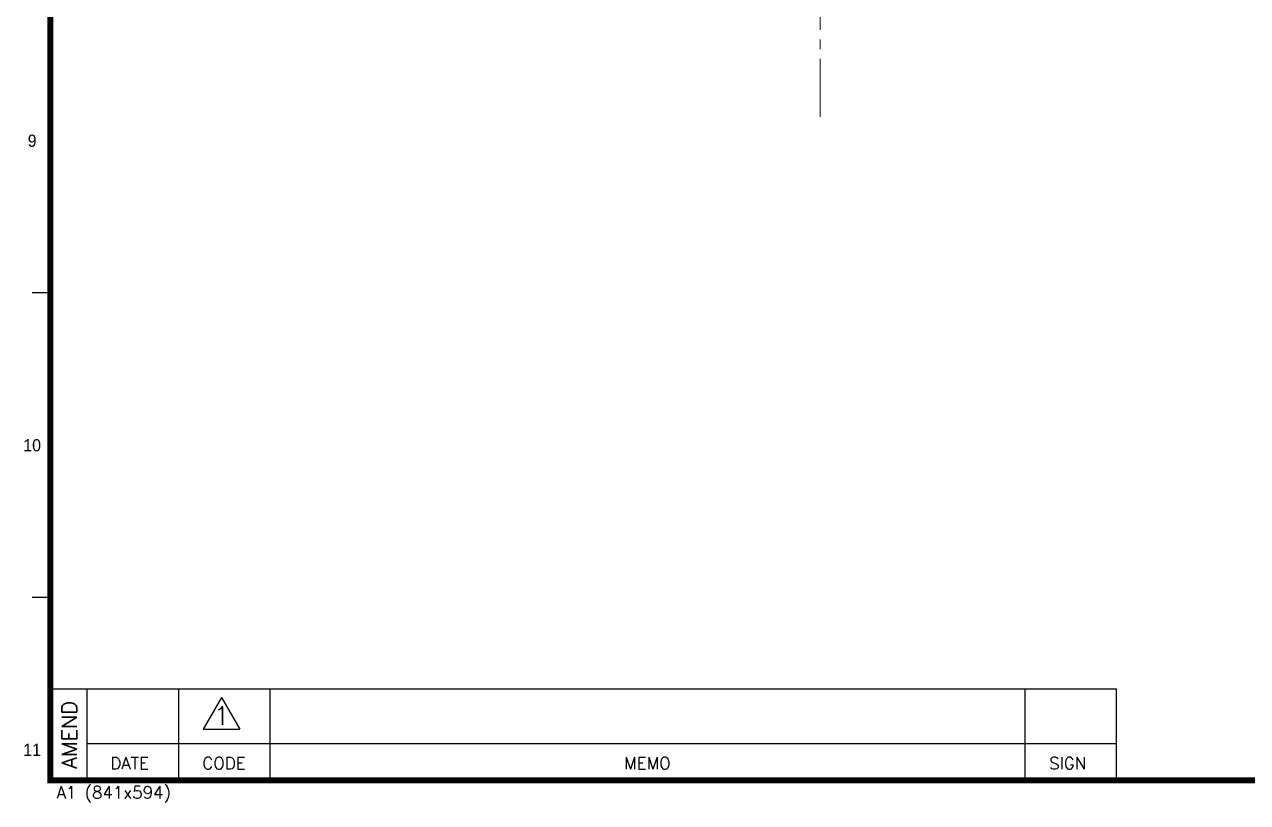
# Model space of a CAD drawing. Header units: millimetres. Extents: x 5329 to 6973, y -914 to -356.
# Drawn here: x 6166 to 6366.8, y -914 to -786.2 of the extents above; entities that cross this region are included whole.
import ezdxf
from ezdxf.enums import TextEntityAlignment as Align

# ---------------------------------------------------------------- set-up
doc = ezdxf.new("R2010")
doc.units = ezdxf.units.MM
doc.linetypes.add('CENTER', pattern=[17.8, 10.75, -2.35, 2.35, -2.35])
doc.linetypes.add('CENTER2', pattern=[28.575, 19.05, -3.175, 3.175, -3.175])
doc.layers.get('0').update_dxf_attribs({"linetype": 'CONTINUOUS'})
doc.layers.add('3', color=112, linetype='CENTER', lineweight=15)
doc.styles.add('SIM', font='simplex')
doc.styles.get("Standard").update_dxf_attribs({"font": 'gulim.ttc', "width": 0.8, "height": 2})

msp = doc.modelspace()

# ---------------------------------------------------------------- linework, layer by layer
for p, q in [((6170.24, -830.33), (6167.24, -830.33)), ((6170.24, -880.33), (6167.24, -880.33)), ((6170.24, -895.33), (6345.24, -895.33)), ((6176.24, -895.33), (6176.24, -910.33)), ((6176.24, -895.33), (6176.24, -910.33)), ((6176.24, -895.33), (6176.24, -910.33)), ((6191.24, -895.33), (6191.24, -910.33)), ((6191.24, -895.33), (6191.24, -910.33)), ((6191.24, -895.33), (6191.24, -910.33)), ((6206.24, -895.33), (6206.24, -910.33)), ((6206.24, -895.33), (6206.24, -910.33)), ((6206.24, -895.33), (6206.24, -910.33)), ((6330.24, -910.33), (6330.24, -895.33)), ((6345.24, -910.33), (6345.24, -895.33)), ((6198.34, -896.72), (6195.34, -901.97)), ((6198.34, -896.72), (6195.34, -901.97)), ((6198.34, -896.72), (6195.34, -901.97)), ((6198.34, -896.72), (6201.34, -901.97)), ((6198.34, -896.72), (6201.34, -901.97)), ((6198.34, -896.72), (6201.34, -901.97)), ((6195.34, -901.97), (6201.34, -901.97)), ((6195.34, -901.97), (6201.34, -901.97)), ((6195.34, -901.97), (6201.34, -901.97)), ((6345.24, -904.33), (6176.24, -904.33))]:
    msp.add_line(p, q)
at = {"const_width": 1}
msp.add_lwpolyline([(6970.24, -360.33), (6170.24, -360.33), (6170.24, -910.33), (6970.24, -910.33)], close=True, dxfattribs=at)
at = {"layer": '3', "linetype": 'CENTER2', "ltscale": 0.5}
msp.add_line((6296.61, -801.43), (6296.61, -564.31), dxfattribs=at)

# ---------------------------------------------------------------- texts
for s, p in [('9', (6167.24, -805.33)), ('10', (6167.24, -855.33)), ('11', (6167.24, -905.33))]:
    msp.add_text(s, height=2).set_placement(p, align=Align.MIDDLE)
at = {"style": 'SIM'}
msp.add_text('AMEND', height=2.5, rotation=90, dxfattribs=at).set_placement((6174.6, -902.88), align=Align.CENTER)
msp.add_text('AMEND', height=2.5, rotation=90, dxfattribs=at).set_placement((6174.6, -902.88), align=Align.CENTER)
msp.add_text('AMEND', height=2.5, rotation=90, dxfattribs=at).set_placement((6174.6, -902.88), align=Align.CENTER)
for s, height, p in [('1', 3, (6198.34, -899.72)), ('1', 3, (6198.34, -899.72)), ('1', 3, (6198.34, -899.72)), ('DATE', 2, (6183.24, -907.54)), ('DATE', 2, (6183.24, -907.54)), ('DATE', 2, (6183.24, -907.54)), ('CODE', 2, (6198.74, -907.54)), ('CODE', 2, (6198.74, -907.54)), ('CODE', 2, (6198.74, -907.54)), ('MEMO', 2, (6268.24, -907.54)), ('SIGN', 2, (6337.24, -907.54))]:
    msp.add_text(s, height=height, dxfattribs=at).set_placement(p, align=Align.MIDDLE)
msp.add_text('A1 (841x594)', height=2, dxfattribs=at).set_placement((6171.24, -913.33))

doc.saveas('drawing.dxf')
